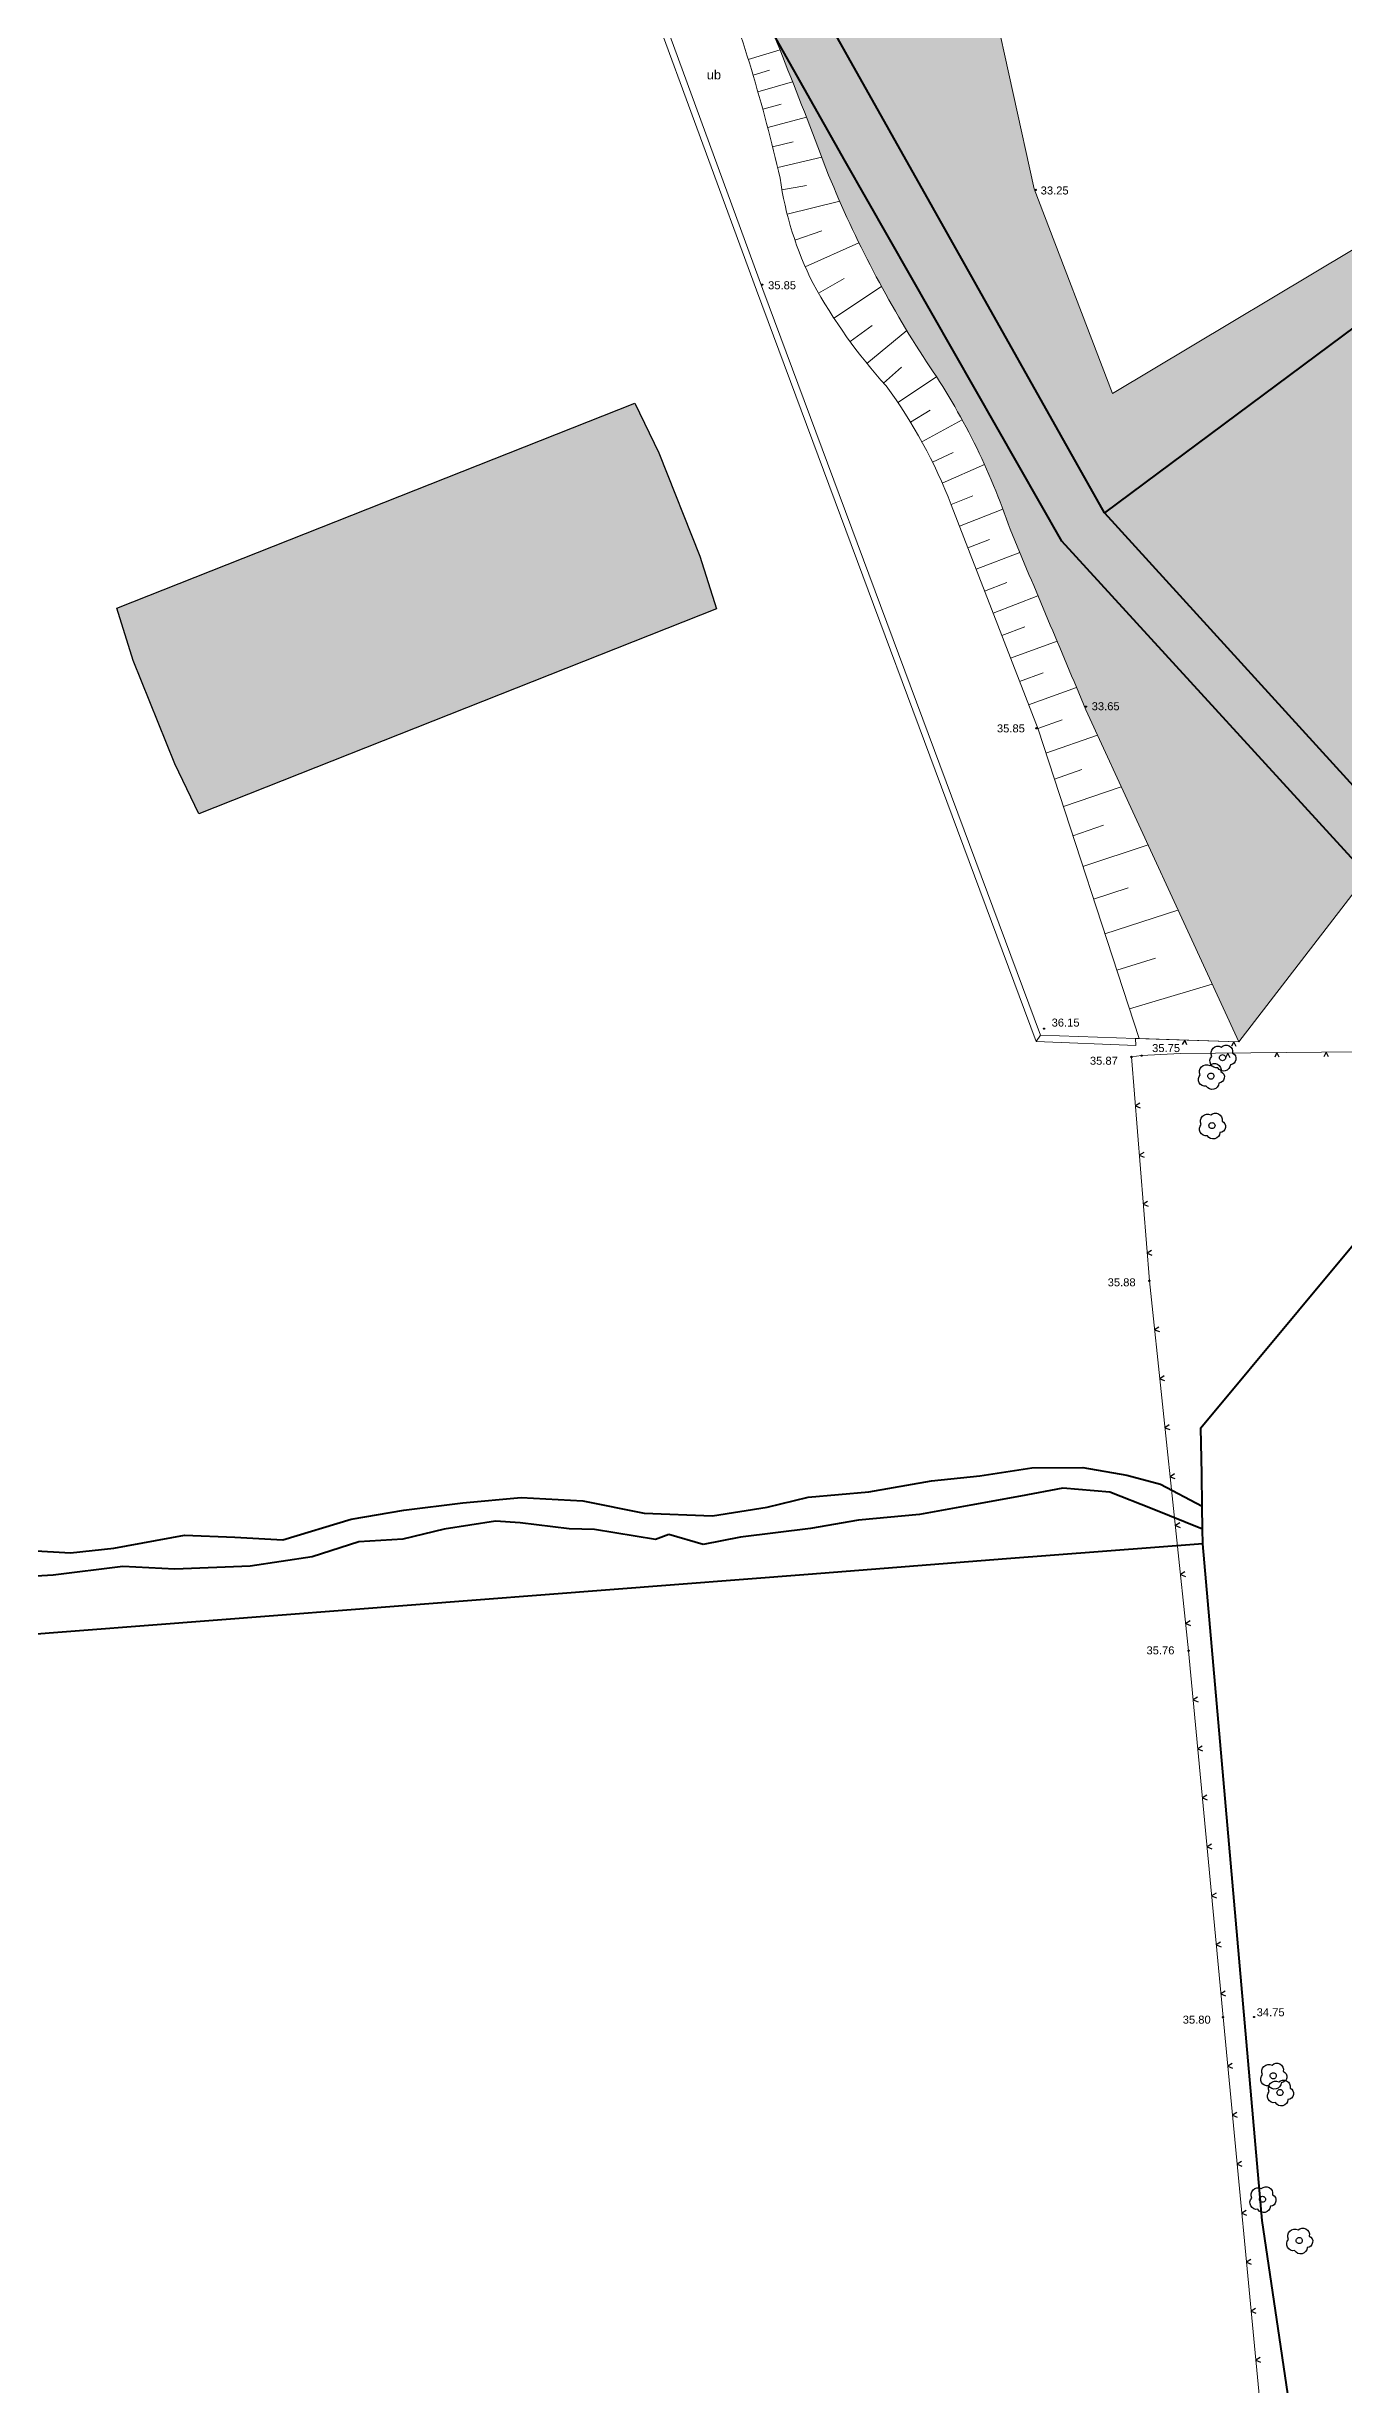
# Model space of a CAD drawing. Header units: metres. Extents: x 363857 to 365179, y 5807840 to 5809004.
# Drawn here: x 364402.5 to 364507.8, y 5808226.6 to 5808416.5 of the extents above; entities that cross this region are included whole.
import ezdxf

# ---------------------------------------------------------------- set-up
doc = ezdxf.new("R2010")
doc.units = ezdxf.units.M
doc.header["$LTSCALE"] = 0.5
doc.linetypes.add('LF11.26', pattern=[0])
doc.layers.get('0').update_dxf_attribs({"color": 1, "linetype": 'CONTINUOUS'})
for name, color, linetype in [('Flurstücksgrenze', 5, 'CONTINUOUS'), ('Stk.Befestigungsarten', 1, 'CONTINUOUS'), ('Stk.Bäume', 1, 'CONTINUOUS'), ('Stk.Böschungen', 1, 'CONTINUOUS'), ('Stk.Einfriedungen', 1, 'CONTINUOUS'), ('Stk.Gebäude', 202, 'CONTINUOUS'), ('Stk.Geländehöhen', 1, 'CONTINUOUS'), ('Stk.Topografie allgemein', 1, 'CONTINUOUS'), ('Stk.Waldflächen', 1, 'CONTINUOUS')]:
    doc.layers.add(name, color=color, linetype=linetype)
doc.styles.add('TA  11.0401.0000', font='Arial.ttf')

# ---------------------------------------------------------------- blocks, each defined once
blk = doc.blocks.new('S11..378')
at = {"color": 0, "lineweight": -2}
blk.add_lwpolyline([(-0.025, 0.05), (0, 0), (0.025, 0.05)], dxfattribs=at)
blk = doc.blocks.new('Geländehöhe')
at = {"color": 0, "lineweight": -2}
for points in [[(0.0087, -0.005, -0.5773503), (-0.0087, -0.005, -0.5773503), (0, 0.01, -0.5773503)], [(0.0043, -0.0025, -0.5773503), (-0.0043, -0.0025, -0.5773503), (0, 0.005, -0.5773503)]]:
    blk.add_lwpolyline(points, format="xyb", close=True, dxfattribs=at)
blk = doc.blocks.new('S11..60')
at = {"color": 0, "lineweight": -2}
for points in [[(0.165, 0.075, -0.7675055), (0.13, -0.115, -0.7475991), (-0.075, -0.165, -0.7388858), (-0.175, 0.02, -0.7315501), (-0.02, 0.175, -0.7388858)], [(0.0433, -0.025, -0.5773503), (-0.0433, -0.025, -0.5773503), (0, 0.05, -0.5773503)]]:
    blk.add_lwpolyline(points, format="xyb", close=True, dxfattribs=at)

msp = doc.modelspace()

# ---------------------------------------------------------------- hatches: boundary and pattern name
at = {"layer": 'Stk.Gebäude', "lineweight": 18, "true_color": 0xffffff}
msp.add_hatch(color=7, dxfattribs=at).paths.add_polyline_path([(364412.873, 5808358.246), (364409.5, 5808366.638), (364408.167, 5808370.91), (364450.259, 5808387.56), (364452.223, 5808383.513), (364455.541, 5808375.124), (364456.911, 5808370.843), (364414.833, 5808354.199)], flags=0)
at = {"layer": 'Stk.Gebäude', "lineweight": 18, "true_color": 0xcccccc}
msp.add_hatch(color=254, dxfattribs=at).paths.add_polyline_path([(364412.873, 5808358.246), (364409.5, 5808366.638), (364408.167, 5808370.91), (364450.259, 5808387.56), (364452.223, 5808383.513), (364455.541, 5808375.124), (364456.911, 5808370.843), (364414.833, 5808354.199)], flags=0)
at = {"layer": 'Stk.Waldflächen', "lineweight": 18, "true_color": 0xb3ff7f}
msp.add_hatch(color=71, dxfattribs=at).paths.add_polyline_path([(364458.8694, 5808424.2471), (364464.6694, 5808428.1744), (364476.3787, 5808433.8919), (364482.7122, 5808404.9553), (364489.0803, 5808388.3377), (364521.8652, 5808407.97), (364546.6223, 5808376.2216), (364513.104, 5808353.5257), (364499.3421, 5808335.6626), (364486.9206, 5808362.6549, 0.00041018), (364480.7573, 5808377.3087, 0.06934689), (364473.9819, 5808390.9006, -0.04759797), (364466.0142, 5808406.0884, 0.00529069)], flags=0)

# ---------------------------------------------------------------- linework, layer by layer
at = {"layer": 'Flurstücksgrenze', "color": 7, "linetype": 'Continuous', "lineweight": 40}
for p, q in [((364467.349, 5808407.21), (364455.811, 5808427.749)), ((364484.96, 5808376.337), (364467.349, 5808407.21)), ((364488.426, 5808378.645), (364525.364, 5808338.093)), ((364522.288, 5808335.535), (364484.96, 5808376.337)), ((364474.365, 5808300.016), (364478.298, 5808300.403)), ((364478.298, 5808300.403), (364482.53, 5808301.076)), ((364482.53, 5808301.076), (364486.688, 5808301.094)), ((364486.688, 5808301.094), (364490.265, 5808300.459)), ((364490.265, 5808300.459), (364492.996, 5808299.73)), ((364436.291, 5808298.221), (364441.031, 5808298.645)), ((364441.031, 5808298.645), (364446.037, 5808298.384)), ((364446.037, 5808298.384), (364451.022, 5808297.387)), ((364461.029, 5808297.856), (364464.353, 5808298.692)), ((364464.353, 5808298.692), (364469.27, 5808299.113)), ((364469.27, 5808299.113), (364474.365, 5808300.016)), ((364481.619, 5808298.768), (364477.579, 5808298.02)), ((364485.051, 5808299.409), (364481.619, 5808298.768)), ((364488.863, 5808299.092), (364485.051, 5808299.409)), ((364492.319, 5808297.737), (364488.863, 5808299.092)), ((364492.996, 5808299.73), (364496.38, 5808297.952)), ((364421.661, 5808295.224), (364427.222, 5808296.893)), ((364427.222, 5808296.893), (364431.484, 5808297.619)), ((364431.484, 5808297.619), (364436.291, 5808298.221)), ((364438.935, 5808296.727), (364434.773, 5808296.071)), ((364440.934, 5808296.607), (364438.935, 5808296.727)), ((364444.935, 5808296.1), (364440.934, 5808296.607)), ((364451.022, 5808297.387), (364456.591, 5808297.171)), ((364456.591, 5808297.171), (364461.029, 5808297.856)), ((364468.444, 5808296.816), (364464.546, 5808296.139)), ((364473.394, 5808297.279), (364468.444, 5808296.816)), ((364477.579, 5808298.02), (364473.394, 5808297.279)), ((364496.411, 5808296.091), (364492.319, 5808297.737)), ((364396.79, 5808294.608), (364404.392, 5808294.156)), ((364404.392, 5808294.156), (364407.933, 5808294.536)), ((364407.933, 5808294.536), (364413.675, 5808295.595)), ((364413.675, 5808295.595), (364417.764, 5808295.431)), ((364417.764, 5808295.431), (364421.661, 5808295.224)), ((364427.841, 5808295.045), (364424.052, 5808293.821)), ((364431.41, 5808295.254), (364427.841, 5808295.045)), ((364434.773, 5808296.071), (364431.41, 5808295.254)), ((364446.984, 5808296.05), (364444.935, 5808296.1)), ((364451.943, 5808295.252), (364446.984, 5808296.05)), ((364453.03, 5808295.656), (364451.943, 5808295.252)), ((364455.819, 5808294.829), (364453.03, 5808295.656)), ((364458.842, 5808295.431), (364455.819, 5808294.829)), ((364464.546, 5808296.139), (364458.842, 5808295.431)), ((364496.43, 5808294.895), (364480.475, 5808293.658)), ((364408.661, 5808293.04), (364402.997, 5808292.339)), ((364412.867, 5808292.839), (364408.661, 5808293.04)), ((364419.01, 5808293.065), (364412.867, 5808292.839)), ((364424.052, 5808293.821), (364419.01, 5808293.065)), ((364480.475, 5808293.658), (364464.351, 5808292.407)), ((364402.997, 5808292.339), (364397.922, 5808292.043)), ((364448.237, 5808291.158), (364432.113, 5808289.907)), ((364464.351, 5808292.407), (364448.237, 5808291.158)), ((364432.113, 5808289.907), (364415.998, 5808288.658)), ((364415.998, 5808288.658), (364399.874, 5808287.407))]:
    msp.add_line(p, q, dxfattribs=at)
msp.add_lwpolyline([(364439.742, 5808490.562), (364476.067, 5808503.224), (364493.103, 5808454.696), (364527.119, 5808407.401), (364488.426, 5808378.645), (364460.531, 5808428.271), (364453.874, 5808449.758), (364439.742, 5808490.562)], close=True, dxfattribs=at)
msp.add_lwpolyline([(364510.864, 5808175), (364501.24, 5808239.91), (364496.43, 5808294.895), (364496.411, 5808296.091), (364496.38, 5808297.952), (364496.338, 5808300.554), (364496.278, 5808304.303), (364504.211, 5808313.833), (364522.288, 5808335.535), (364529.167, 5808332.37), (364590.604, 5808303.063), (364626.174, 5808278.11), (364652.467, 5808256.422), (364666.088, 5808242.599), (364688.387, 5808228.265), (364694.742, 5808224.998)], dxfattribs=at)
msp.add_lwpolyline([(364510.864, 5808175), (364501.24, 5808239.91), (364496.43, 5808294.895), (364496.411, 5808296.091), (364496.38, 5808297.952), (364496.338, 5808300.554), (364496.278, 5808304.303), (364504.211, 5808313.833), (364522.288, 5808335.535), (364529.167, 5808332.37), (364590.604, 5808303.063), (364626.174, 5808278.11), (364652.467, 5808256.422), (364666.088, 5808242.599), (364688.387, 5808228.265), (364694.742, 5808224.998)], dxfattribs=at)
at = {"layer": 'Stk.Böschungen', "color": 7, "linetype": 'Continuous', "lineweight": 9}
for p, q in [((364459.4837, 5808415.4873), (364462.0641, 5808416.2662)), ((364459.8743, 5808414.1975), (364461.2167, 5808414.6027)), ((364460.2661, 5808412.851), (364463.0886, 5808413.6604)), ((364460.662, 5808411.4373), (364462.1479, 5808411.8498)), ((364461.0627, 5808409.9482), (364464.2085, 5808410.7842)), ((364461.4659, 5808408.3714), (364463.1423, 5808408.7883)), ((364461.8748, 5808406.693), (364465.4595, 5808407.5371)), ((364462.2241, 5808404.8859), (364464.2188, 5808405.2468)), ((364462.6485, 5808402.9042), (364466.9144, 5808403.9663)), ((364463.2727, 5808400.7971), (364465.4713, 5808401.5438)), ((364464.1155, 5808398.6341), (364468.4804, 5808400.5874)), ((364465.1951, 5808396.5024), (364467.269, 5808397.6869)), ((364466.4448, 5808394.4673), (364470.3155, 5808397.0378)), ((364467.7639, 5808392.5552), (364469.5578, 5808393.8716)), ((364469.1193, 5808390.7908), (364472.3764, 5808393.4547)), ((364470.4822, 5808389.1883), (364471.9518, 5808390.4801)), ((364471.6375, 5808387.6108), (364474.7833, 5808389.697)), ((364472.6587, 5808386.0237), (364474.26, 5808386.993)), ((364473.5989, 5808384.4052), (364476.8731, 5808386.1904)), ((364474.4626, 5808382.7528), (364476.146, 5808383.5568)), ((364475.2525, 5808381.0629), (364478.6773, 5808382.5828)), ((364475.9692, 5808379.332), (364477.7312, 5808380.0144)), ((364476.6518, 5808377.5701), (364480.1811, 5808378.9368)), ((364477.3352, 5808375.8054), (364479.0785, 5808376.4805)), ((364478.0103, 5808374.062), (364481.5477, 5808375.4319)), ((364478.6953, 5808372.2933), (364480.4897, 5808372.9882)), ((364479.3902, 5808370.4989), (364483.0313, 5808371.9089)), ((364480.0952, 5808368.6783), (364481.951, 5808369.3728)), ((364480.8109, 5808366.8302), (364484.5861, 5808368.2124)), ((364481.5371, 5808364.9549), (364483.456, 5808365.6447)), ((364482.2737, 5808363.0528), (364486.1658, 5808364.452)), ((364483.0211, 5808361.1229), (364485.0014, 5808361.8228)), ((364483.6762, 5808359.1261), (364487.8728, 5808360.5862)), ((364484.3662, 5808357.0139), (364486.586, 5808357.7862)), ((364485.0962, 5808354.779), (364489.8052, 5808356.387)), ((364485.8689, 5808352.4138), (364488.3598, 5808353.2644)), ((364486.6863, 5808349.9115), (364491.9735, 5808351.6751)), ((364487.5516, 5808347.2625), (364490.3597, 5808348.1712)), ((364488.4681, 5808344.4569), (364494.4102, 5808346.3799)), ((364489.4379, 5808341.4882), (364492.5934, 5808342.4795)), ((364490.4654, 5808338.3429), (364497.1797, 5808340.3617)), ((364490.9572, 5808335.9545), (364499.3421, 5808335.6626))]:
    msp.add_line(p, q, dxfattribs=at)
at = {"layer": 'Stk.Böschungen', "color": 7, "linetype": 'Continuous', "lineweight": 18}
for p, q in [((364483.0386, 5808361.0773), (364475.9841, 5808379.2941)), ((364491.2487, 5808335.9444), (364483.0386, 5808361.0773)), ((364486.9206, 5808362.6549), (364499.3421, 5808335.6626))]:
    msp.add_line(p, q, dxfattribs=at)
for centre, radius, start, end in [((363604.4155, 5808077.5651), 922.1062, 20.8716033, 22.0841283), ((364327.3184, 5808374.8335), 138.2773, 12.959269, 20.51261), ((364489.0226, 5808409.5793), 27.2066, 187.89272, 206.857654), ((364549.5886, 5808440.2486), 90.2862, 202.231825, 213.13225), ((364503.4912, 5808418.6179), 44.2243, 208.836511, 222.130324), ((364428.6056, 5808359.7964), 55.0135, 18.561843, 34.429577), ((364437.0466, 5808364.2406), 41.7461, 21.136791, 36.294086), ((355552.4124, 5804613.4776), 9689.2604, 22.7643264, 22.8583314)]:
    msp.add_arc(centre, radius, start, end, dxfattribs=at)
at = {"layer": 'Stk.Einfriedungen', "color": 7, "linetype": 'Continuous', "lineweight": 18}
for p, q in [((364460.1585, 5808396.7333), (364451.1617, 5808421.1876)), ((364451.7184, 5808421.2503), (364460.6689, 5808396.7945)), ((364482.8716, 5808335.6976), (364460.1585, 5808396.7333)), ((364460.6689, 5808396.7945), (364483.2233, 5808336.2239)), ((364483.2233, 5808336.2239), (364482.8716, 5808335.6976)), ((364490.9826, 5808335.365), (364482.8716, 5808335.6976)), ((364483.2233, 5808336.2239), (364490.9571, 5808335.9545)), ((364490.9571, 5808335.9545), (364490.9826, 5808335.365))]:
    msp.add_line(p, q, dxfattribs=at)
at = {"layer": 'Stk.Einfriedungen', "color": 7, "linetype": 'LF11.26', "lineweight": 18}
for p, q in [((364491.455, 5808334.55, 35.751), (364490.63, 5808334.445, 35.873)), ((364490.63, 5808334.445, 35.873), (364492.083, 5808316.253, 35.884)), ((364490.9571, 5808335.9545), (364491.2487, 5808335.9444)), ((364491.2487, 5808335.9444), (364499.3421, 5808335.6626)), ((364494.577, 5808334.714, 34.611), (364491.455, 5808334.55, 35.751)), ((364538.451, 5808335.145, 34.125), (364494.577, 5808334.714, 34.611)), ((364492.083, 5808316.253, 35.884), (364495.275, 5808286.199, 35.762)), ((364495.275, 5808286.199, 35.762), (364498.07, 5808256.434, 35.802)), ((364498.07, 5808256.434, 35.802), (364501.404, 5808221.483, 35.441))]:
    msp.add_line(p, q, dxfattribs=at)
at = {"layer": 'Stk.Gebäude', "color": 7, "linetype": 'Continuous', "lineweight": 25}
msp.add_lwpolyline([(364412.873, 5808358.246), (364409.5, 5808366.638), (364408.167, 5808370.91), (364450.259, 5808387.56), (364452.223, 5808383.513), (364455.541, 5808375.124), (364456.911, 5808370.843), (364414.833, 5808354.199), (364412.873, 5808358.246)], close=True, dxfattribs=at)
at = {"layer": 'Stk.Topografie allgemein', "color": 7, "linetype": 'Continuous', "lineweight": 9}
for p, q in [((364482.7122, 5808404.9553), (364476.3787, 5808433.8919)), ((364521.8652, 5808407.97), (364489.0803, 5808388.3377)), ((364489.0803, 5808388.3377), (364482.7122, 5808404.9553)), ((364499.3421, 5808335.6626), (364513.104, 5808353.5257))]:
    msp.add_line(p, q, dxfattribs=at)

# ---------------------------------------------------------------- block references
at = {"layer": 'Stk.Bäume', "color": 7, "xscale": 4.95, "yscale": 4.95}
for p in [(364498.028, 5808334.384, 34.47), (364497.085, 5808332.886, 34.423), (364497.171, 5808328.864, 34.376), (364502.154, 5808251.675, 35.051), (364502.7, 5808250.309, 34.9), (364501.279, 5808241.641, 34.969), (364504.264, 5808238.285, 34.887)]:
    msp.add_blockref('S11..60', p, dxfattribs=at)
at = {"layer": 'Stk.Einfriedungen', "color": 7, "xscale": 7.5, "yscale": 7.5}
for p, rotation in [((364494.9546, 5808335.8154), 178.006), ((364498.4529, 5808334.7521, 34.568), 180.563), ((364498.9521, 5808335.6762), 178.006), ((364502.4527, 5808334.7914, 34.524), 180.563), ((364506.4525, 5808334.8307, 34.479), 180.563), ((364490.9485, 5808330.4577, 35.875), 274.567), ((364491.2669, 5808326.4704, 35.878), 274.567), ((364491.5854, 5808322.4831, 35.88), 274.567), ((364491.9039, 5808318.4958, 35.883), 274.567), ((364492.5055, 5808312.2754, 35.868), 276.063), ((364492.9279, 5808308.2977, 35.852), 276.063), ((364493.3504, 5808304.3201, 35.836), 276.063), ((364493.7728, 5808300.3425, 35.819), 276.063), ((364494.1953, 5808296.3649, 35.803), 276.063), ((364494.6178, 5808292.3872, 35.787), 276.063), ((364495.0402, 5808288.4096, 35.771), 276.063), ((364495.649, 5808282.2165, 35.767), 275.364), ((364496.0229, 5808278.234, 35.773), 275.364), ((364496.3969, 5808274.2516, 35.778), 275.364), ((364496.7709, 5808270.2691, 35.783), 275.364), ((364497.1448, 5808266.2866, 35.789), 275.364), ((364497.5188, 5808262.3041, 35.794), 275.364), ((364497.8927, 5808258.3216, 35.799), 275.364), ((364498.4498, 5808252.4521, 35.761), 275.4490000000001), ((364498.8297, 5808248.4702, 35.72), 275.4490000000001), ((364499.2095, 5808244.4882, 35.679), 275.4490000000001), ((364499.5894, 5808240.5063, 35.637), 275.4490000000001), ((364499.9692, 5808236.5244, 35.596), 275.4490000000001), ((364500.349, 5808232.5425, 35.555), 275.4490000000001), ((364500.7289, 5808228.5605, 35.514), 275.4490000000001)]:
    msp.add_blockref('S11..378', p, dxfattribs=dict(at, rotation=rotation))
at = {"layer": 'Stk.Geländehöhen', "color": 7, "xscale": 5, "yscale": 5}
for p in [(364482.8526, 5808404.8802, 33.246), (364460.6159, 5808397.1827, 35.846), (364486.9278, 5808362.9022, 33.646), (364482.9121, 5808361.1462, 35.846), (364483.5238, 5808336.7406, 36.146), (364490.63, 5808334.445, 35.873), (364491.455, 5808334.55, 35.751), (364492.083, 5808316.253, 35.884), (364495.275, 5808286.199, 35.762), (364498.07, 5808256.434, 35.802), (364500.593, 5808256.449, 34.75)]:
    msp.add_blockref('Geländehöhe', p, dxfattribs=at)

# ---------------------------------------------------------------- texts
at = {"layer": 'Stk.Befestigungsarten', "color": 7, "lineweight": 18, "insert": (364456.1086, 5808413.8498), "char_height": 0.75, "attachment_point": 7, "line_spacing_factor": 0.84, "style": 'TA  11.0401.0000'}
msp.add_mtext('ub', dxfattribs=at)
at = {"layer": 'Stk.Geländehöhen', "color": 7, "lineweight": 18, "char_height": 0.65, "attachment_point": 7, "line_spacing_factor": 0.84, "style": 'TA  11.0401.0000'}
for s, insert in [('33.25', (364483.25, 5808404.5)), ('35.85', (364461.095, 5808396.8)), ('33.65', (364487.395, 5808362.6)), ('35.85', (364479.695, 5808360.8)), ('36.15', (364484.14, 5808336.9)), ('35.87', (364487.25, 5808333.8)), ('35.75', (364492.3062, 5808334.8297)), ('35.88', (364488.695, 5808315.8)), ('35.76', (364491.85, 5808285.9)), ('35.80', (364494.795, 5808255.9)), ('34.75', (364500.805, 5808256.5))]:
    msp.add_mtext(s, dxfattribs=dict(at, insert=insert))

doc.saveas('drawing.dxf')
